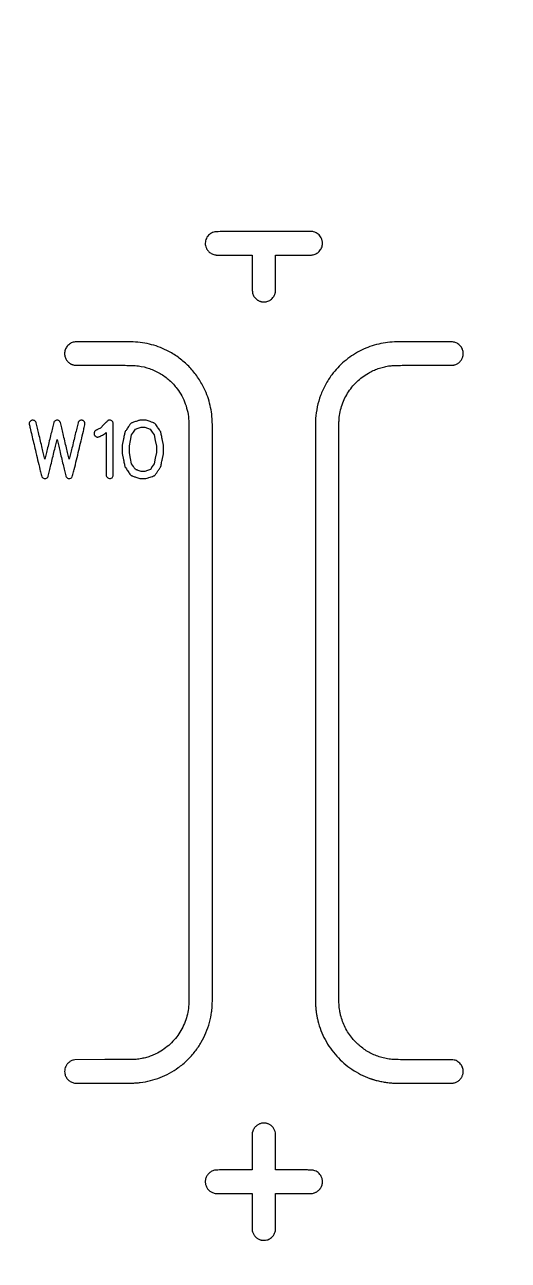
# Model space of a CAD drawing. Extents: x 949 to 24658, y 948 to 49051.
# Drawn here: x 7256 to 11312, y 27095 to 37456 of the extents above; entities that cross this region are included whole.
import ezdxf

# ---------------------------------------------------------------- set-up
doc = ezdxf.new("R2010")
doc.units = 0

msp = doc.modelspace()

# ---------------------------------------------------------------- linework, layer by layer
msp.add_lwpolyline([(24557.45501, 40846.15625, -0.000005), (24557.576589, 33590.111823, -0.000003), (24557.572356, 24977, -0.000002), (24557.441941, 13479.946311, -0.000011), (24557.197838, 7129.844974)], format="xyb")
for points in [[(8850.894345, 35719.447842, 0.107145), (8812.890415, 35703.687328, 0.105258), (8784.538479, 35673.52422, 0.10545), (8770.963606, 35634.477803, 0.107908), (8774.670684, 35593.63549, 0.028878), (8779.201345, 35581.716043, 0.034117), (8784.868076, 35571.071178, 0.034136), (8791.926878, 35561.300623, 0.028965), (8800.624255, 35551.998228, 0.036622), (8813.41754, 35541.485142, 0.043825), (8826.892282, 35533.643039, 0.043649), (8841.574369, 35528.246484, 0.035849), (8857.973766, 35525.036003, 0.028197), (8865.356749, 35524.553371, 0.000578), (8902.468335, 35524.26598, 0.001167), (8950.339741, 35524.062312, 0.00048), (9015.223766, 35524), (9164, 35524), (9164, 35370.565376, 0.000314), (9164.069616, 35259.702592, 0.007026), (9164.561078, 35227.600294, 0.025398), (9165.950176, 35210.305271, 0.049699), (9169.101446, 35196.861486, 0.042489), (9174.952992, 35183.561857, 0.035809), (9183.269769, 35170.615143, 0.035648), (9193.396144, 35158.925348, 0.040991), (9204.648482, 35149.375521, 0.029274), (9211.676886, 35144.936991, 0.017474), (9220.497262, 35140.458833, 0.017389), (9229.719636, 35136.558873, 0.026407), (9238, 35133.883632, 0.041794), (9248.553346, 35132.005138, 0.023067), (9261.648893, 35131.39589, 0.02305), (9274.790556, 35131.99723, 0.040506), (9285.5, 35133.866307, 0.045953), (9302.479746, 35139.979787, 0.043216), (9318.432163, 35149.194537, 0.043777), (9332.364273, 35160.874533, 0.050309), (9343.342276, 35174.310087, 0.023292), (9347.269927, 35180.892756, 0.015455), (9351.179264, 35188.773724, 0.015367), (9354.631281, 35196.964943, 0.021427), (9357.172418, 35204.5), (9359.493808, 35212.5), (9359.765213, 35368.25), (9360.036619, 35524), (9508.794544, 35524, 0.00048), (9573.670247, 35524.062313, 0.001167), (9621.536099, 35524.265982, 0.000578), (9658.643399, 35524.553377, 0.028196), (9666.026234, 35525.036003, 0.03979), (9683.291917, 35528.557398, 0.044909), (9699.063839, 35534.68363, 0.045293), (9713.375316, 35543.473256, 0.041752), (9726.297368, 35554.915825, 0.045668), (9738.012736, 35569.663245, 0.04994), (9746.456663, 35585.872728, 0.049679), (9751.551135, 35603.511396, 0.044362), (9753.326592, 35622.5, 0.025601), (9752.750216, 35634.8528, 0.034484), (9750.892763, 35645.888082, 0.034306), (9747.526556, 35656.607355, 0.024951), (9742.397173, 35668.00893, 0.052482), (9731.231844, 35685.143518, 0.054138), (9716.847299, 35699.380444, 0.052816), (9699.402451, 35710.476959, 0.045796), (9679.175433, 35718.309983), (9671.5, 35720.5), (9265, 35720.664526, 0.000107), (9042.203448, 35720.706912, 0.000728), (8932.103153, 35720.543836, 0.000351), (8859.926425, 35720.28109, 0.043854)], [(7679, 34795.985071, 0.041653), (7661.971159, 34792.869252, 0.047143), (7646.419916, 34787.043292, 0.046429), (7632.040417, 34778.316847, 0.038375), (7618.5, 34766.561283, 0.042001), (7606.838895, 34752.580372, 0.048668), (7598.320494, 34737.492151, 0.048659), (7592.878038, 34721.039464, 0.041959), (7590.366168, 34703, 0.073413), (7592.942073, 34675.10435, 0.071717), (7603.463916, 34648.900562, 0.071639), (7620.972484, 34626.712366, 0.072987), (7643.928751, 34610.531009, 0.011577), (7648.544757, 34608.328917, 0.014387), (7652.937929, 34606.506631, 0.012343), (7657.934359, 34604.740665, 0.005732), (7664.5, 34602.683801), (7671.5, 34600.578669), (7922.5, 34599.971857, -0.00019), (8097.640366, 34599.481993, -0.003607), (8152.376258, 34598.913285, -0.011881), (8183.250572, 34597.6355, -0.018996), (8209.5, 34594.919284, -0.048859), (8303.440292, 34572.056263, -0.049229), (8390.906422, 34531.437968, -0.049255), (8468.703733, 34474.528214, -0.049015), (8534.008675, 34403.415581, -0.037227), (8573.153633, 34342.408549, -0.036991), (8602.913355, 34276.144443, -0.036877), (8622.657741, 34206.015952, -0.036491), (8631.973874, 34133.5, -0.013704), (8633.001146, 34096.037473, -0.000002), (8633.015078, 31685.291206, -0.000001), (8633.014056, 29272.202524, -0.015714), (8631.985945, 29239.5, -0.065402), (8606.811852, 29111.009353, -0.066675), (8549.383542, 28994.28948, -0.066811), (8463.388891, 28896.993541, -0.066126), (8354.5, 28825.420339, -0.020441), (8316.136819, 28808.812279, -0.022721), (8277.860739, 28796.032435, -0.021599), (8236.925383, 28786.291153, -0.015505), (8190.5, 28778.826553, -0.030038), (8181.529811, 28778.212421, -0.000398), (8125.764034, 28777.794059, -0.000852), (8048.948694, 28777.409907, -0.000237), (7928.5, 28777.069812), (7675.5, 28776.475202), (7666, 28773.853196, 0.023939), (7651.975368, 28769.249662, 0.036313), (7640.354316, 28763.812337, 0.037914), (7630.010712, 28756.946288, 0.029538), (7619.869615, 28748.036362, 0.054416), (7605.670047, 28730.554062, 0.057463), (7595.880366, 28710.726448, 0.058065), (7590.931781, 28689.382776, 0.057709), (7591.007817, 28667.427668, 0.072958), (7598.860671, 28638.42372, 0.077677), (7614.612762, 28613.581866, 0.077136), (7637.302432, 28594.59926, 0.070543), (7665.36752, 28582.672136), (7673.5, 28580.5), (7927, 28580.5, 0.000196), (8105.376302, 28580.570069, 0.003644), (8161.759212, 28581.02534, 0.011651), (8194.670316, 28582.29843, 0.014724), (8225, 28585.078609, 0.031771), (8309.689227, 28600.872703, 0.031366), (8392.069164, 28627.316498, 0.031304), (8470.649577, 28663.918369, 0.031356), (8544, 28710.026487, 0.019143), (8582.364738, 28739.934411, 0.017278), (8619.7076, 28773.690498, 0.017261), (8654.671008, 28809.984167, 0.01899), (8685.902457, 28847.5, 0.032462), (8736.193826, 28922.390697, 0.03262), (8776.27797, 29003.04291, 0.032632), (8805.518812, 29088.192691, 0.032544), (8823.463824, 29176.5, 0.00688), (8825.273232, 29191.299561, 0.005641), (8826.810072, 29207.156626, 0.005395), (8828.053679, 29223.808574, 0.004923), (8828.981318, 29241, 0.011014), (8830.008548, 29287.611194, 0.000002), (8830.018388, 31685.654153, 0.000002), (8830.007754, 34082.554673, 0.010483), (8828.981018, 34131.5, 0.025089), (8821.838233, 34208.829362, 0.0282), (8807.09924, 34282.042821, 0.028376), (8784.317102, 34352.730274, 0.026041), (8753.110525, 34422.5, 0.038215), (8698.708403, 34511.421103, 0.038048), (8631.334744, 34591.166018, 0.038035), (8552.630721, 34659.805591, 0.038129), (8464.5, 34715.667845, 0.027734), (8393.601588, 34748.464197, 0.028876), (8320.446673, 34772.713293, 0.0287), (8244.560753, 34788.488135, 0.026689), (8165.5, 34795.958272, 0.010023), (8126.740817, 34796.764405, 0.000174), (7915.973063, 34796.849336, 0.000075), (7696.203654, 34796.82837, 0.024372)], [(10356.77904, 34795.822921, 0.056807), (10206.473971, 34773.442781, 0.055529), (10063.830421, 34717.747097, 0.055409), (9936.666244, 34631.883622, 0.056075), (9832.032741, 34520.5, 0.035626), (9778.266564, 34436.784417, 0.03639), (9737.359078, 34346.862074, 0.036311), (9709.850246, 34251.770631, 0.035143), (9696.008416, 34152.652863, 0.017124), (9694.953095, 34121.852657, 0.000001), (9694.948076, 31689.477404, 0.000001), (9694.956438, 29257.107612, 0.017118), (9696.0118, 29226.29633, 0.009828), (9698.886129, 29193.765432, 0.011258), (9702.941351, 29162.819525, 0.01149), (9708.298134, 29132.662073, 0.011175), (9715.078443, 29102.5, 0.061547), (9775.589619, 28944.810535, 0.061489), (9872.67886, 28806.537188, 0.061532), (10000.409434, 28696.104652, 0.06179), (10151, 28620.259668, 0.000794), (10158.616552, 28617.552094, 0.001147), (10165.359375, 28615.184553, 0.000586), (10171.086296, 28613.195986, 0.018864), (10172.5, 28612.765931, -0.008044), (10173.811789, 28612.39769, -0.000575), (10177.4375, 28611.312132, -0.000809), (10181.758003, 28610.005506, -0.000611), (10186.5, 28608.556698, 0.016676), (10222.543972, 28598.798503, 0.013823), (10261.480809, 28590.767756, 0.013559), (10301.669983, 28584.749735, 0.014231), (10341.482934, 28581.033946, 0.014795), (10355.082608, 28580.557586, 0.000377), (10416.51718, 28580.270558, 0.000697), (10495.795589, 28580.070368, 0.000296), (10601.982934, 28580.013137, 0.000126), (10756.811006, 28580.060599, 0.001707), (10813.432894, 28580.285628, 0.002905), (10844.903295, 28580.701045, 0.046165), (10855.512979, 28581.886531, 0.033177), (10868.391243, 28585.448868, 0.034561), (10880.503825, 28590.645701, 0.034678), (10891.747931, 28597.442623, 0.03389), (10902.03659, 28605.776173, 0.019153), (10908.999496, 28612.759286, 0.026989), (10914.605971, 28619.528994, 0.027101), (10919.433601, 28626.84108, 0.01955), (10924.036495, 28635.465482, 0.020588), (10928.76847, 28646.353342, 0.037949), (10931.555348, 28655.592761, 0.036596), (10932.972349, 28665.369738, 0.017747), (10933.418142, 28678, 0.012359), (10933.138637, 28689.210981, 0.029429), (10932.236573, 28697.493501, 0.032794), (10930.441607, 28705.061041, 0.01921), (10927.362352, 28713.853432, 0.053786), (10918.36883, 28731.012823, 0.046413), (10905.520387, 28746.804762, 0.046792), (10890.106743, 28759.828025, 0.057197), (10873.5, 28768.766018, 0.059576), (10857.31318, 28773.080197, 0.028556), (10835.851193, 28774.895079, 0.005967), (10793.764174, 28775.540428, 0.000152), (10603.5, 28776.129555, -0.000205), (10507.398079, 28776.437327, -0.000334), (10425.909375, 28776.786107, -0.000029), (10352.847542, 28777.151922, -0.038144), (10350, 28777.383985, 0.011059), (10347.954848, 28777.662708, 0.001833), (10344.003125, 28778.097832, 0.002011), (10339.350905, 28778.573914, 0.001778), (10334.5, 28779.033203, -0.014446), (10311.788272, 28781.76562, -0.011927), (10287.763007, 28785.951012, -0.011832), (10263.732307, 28791.324565, -0.013454), (10241, 28797.62967, -0.023034), (10194.976709, 28814.0927, -0.025195), (10152.05786, 28834.296251, -0.025011), (10111.113029, 28858.859628, -0.022044), (10071, 28888.380894, -0.019428), (10056.773444, 28900.792824, -0.006587), (10037.042538, 28919.902648, -0.006633), (10017.749586, 28939.603135, -0.018358), (10004.883779, 28954.126006, -0.026956), (9971.633704, 28999.314217, -0.028486), (9944.099674, 29047.01501, -0.028588), (9922.249398, 29097.372594, -0.027572), (9905.984035, 29150.5, -0.011642), (9900.104408, 29176.956453, -0.015695), (9896.100182, 29201.150977, -0.015118), (9893.521655, 29226.245287, -0.009686), (9891.975898, 29255.5, -0.008355), (9891.018829, 29312.776212, -0.000002), (9891.032349, 31700.741806, -0.000001), (9891.064256, 34100.217289, -0.014238), (9892.026985, 34134, -0.061213), (9913.914596, 34254.805105, -0.062627), (9964.324699, 34365.715502, -0.062658), (10040.597337, 34460.646904, -0.061379), (10138.5, 34534.487506, -0.024238), (10178.033774, 34554.825076, -0.022602), (10220.270339, 34571.766733, -0.02246), (10264.146513, 34584.924812, -0.02315), (10308.587149, 34593.940479, -0.018283), (10337.05327, 34597.29497, -0.015052), (10367.601244, 34598.84319, -0.004341), (10420.602444, 34599.471583, -0.000197), (10602.5, 34599.977455, 0.000134), (10755.474019, 34600.383829, 0.001537), (10815.732264, 34600.745353, 0.001683), (10850.945114, 34601.183414, 0.062395), (10858.870971, 34602.303842, 0.027976), (10871.010075, 34606.340074, 0.030288), (10882.294286, 34611.617955, 0.03089), (10892.655111, 34618.110927, 0.031755), (10902.03659, 34625.776173, 0.019153), (10908.999496, 34632.759286, 0.026989), (10914.605971, 34639.528994, 0.027101), (10919.433601, 34646.84108, 0.01955), (10924.036495, 34655.465482, 0.020588), (10928.76847, 34666.353342, 0.037949), (10931.555348, 34675.592761, 0.036596), (10932.972349, 34685.369738, 0.017747), (10933.418142, 34698, 0.012359), (10933.138637, 34709.210981, 0.029429), (10932.236573, 34717.493501, 0.032794), (10930.441607, 34725.061041, 0.01921), (10927.362352, 34733.853432, 0.053786), (10918.36883, 34751.012823, 0.046413), (10905.520387, 34766.804762, 0.046792), (10890.106743, 34779.828025, 0.057197), (10873.5, 34788.766018, 0.024635), (10861.407146, 34792.911097, 0.049393), (10851.486939, 34794.739391, 0.018756), (10836.796505, 34795.416256, 0.001022), (10790.5, 34795.716817, 0.00065), (10668.301458, 34796.101513, 0.000401), (10524.527522, 34796.251937, 0.00013), (10381.460051, 34796.24986, 0.008512)], [(7316.734467, 34138.966167, 0.07546), (7308.145578, 34135.37921, 0.074233), (7300.953392, 34129.389374, 0.07488), (7295.872717, 34121.612284, 0.078983), (7293.425697, 34112.824012, 0.083599), (7293.760864, 34106.492371, 0.001347), (7301.670784, 34071.513035, 0.001771), (7314.825752, 34014.9804, 0.000204), (7344.893094, 33888.041749, 0.00023), (7383.415189, 33726.03569, 0.00682), (7393.755768, 33685.120223, 0.025404), (7400.171047, 33665.228893, 0.140009), (7406.837866, 33656.293152, 0.112095), (7418.651295, 33650.899017, 0.108914), (7431.767584, 33651.055012, 0.108824), (7443.610981, 33656.712751, 0.111747), (7451.846749, 33666.777804, 0.056132), (7452.976201, 33669.861834, 0.000144), (7463.851339, 33714.568332, 0.000904), (7476.015702, 33765.035255, 0.000564), (7490.102889, 33824.242049, -0.000288), (7504.095224, 33883.194381, -0.00048), (7515.955224, 33932.823349, -0.00001), (7526.746745, 33977.786397, -0.344919), (7527, 33977.987428, -0.348652), (7527.253238, 33977.789143, -0.00001), (7537.902995, 33933.414574, -0.000488), (7549.607186, 33884.431631, -0.000293), (7563.414449, 33826.245379, 0.000374), (7577.314575, 33767.710249, 0.000593), (7589.320572, 33717.583147, 0.000122), (7599.951695, 33673.475031, 0.027859), (7601.172449, 33669.420653, 0.121713), (7608.715005, 33658.165339, 0.115539), (7620.769635, 33651.452401, 0.114727), (7634.622294, 33650.764821, 0.118737), (7647.162134, 33656.293152, 0.139688), (7653.829585, 33665.218, 0.025121), (7660.299481, 33685.154064, 0.006796), (7670.758912, 33726.119234, 0.000231), (7709.567063, 33887.546831, 0.000218), (7747.879822, 34047.546425, 0.006075), (7757.355003, 34089.437457, 0.02107), (7760.946318, 34110.592367, 0.131196), (7759.480865, 34121.391554, 0.062718), (7756.970789, 34125.764833, 0.03545), (7752.947407, 34130.378216, 0.035283), (7748.260945, 34134.424307, 0.057012), (7743.713764, 34137.074907, 0.057311), (7737.891602, 34138.871838, 0.04751), (7731.427336, 34139.454645, 0.048049), (7725.052866, 34138.808249, 0.062763), (7719.5, 34136.953016, 0.049366), (7714.646499, 34134.000917, 0.042701), (7710.203744, 34130.021343, 0.04356), (7706.594229, 34125.445845, 0.058211), (7704.226355, 34120.720979, 0.027296), (7702.967812, 34116.559778, 0.000125), (7692.19468, 34072.320789, 0.000595), (7680.019833, 34022.010581, 0.000376), (7665.929401, 33963.285963, -0.000471), (7651.924986, 33904.968652, -0.00079), (7640.033582, 33855.994548, -0.000031), (7629.244052, 33811.874296, -0.603704), (7628.890179, 33811.785963, -0.124057), (7628.537966, 33812.458747, -0.000017), (7617.799002, 33857.234002, -0.00045), (7605.963846, 33906.783703, -0.000272), (7592.028748, 33965.5, 0.000467), (7578.014378, 34024.447703, 0.000748), (7565.924372, 34074.757509, 0.000128), (7555.148931, 34119.25406, 0.04296), (7554.029881, 34122.589391, 0.057551), (7551.649518, 34126.703222, 0.042248), (7548.15546, 34130.655214, 0.040475), (7543.860007, 34134.139233, 0.041277), (7539.086482, 34136.860068, 0.101456), (7528.172262, 34139.453933, 0.094527), (7516.819496, 34137.652315, 0.094681), (7506.941983, 34131.802727, 0.102191), (7500.231611, 34122.8583, 0.050187), (7498.970898, 34119.290706, 0.000172), (7488.11921, 34074.763063, 0.00094), (7475.942732, 34024.311963, 0.000589), (7461.878955, 33965.25, -0.000313), (7447.920672, 33906.487104, -0.000522), (7436.083049, 33857.019331, -0.000011), (7425.311964, 33812.219445, -0.350467), (7425.038977, 33812.007297, -0.342942), (7424.766048, 33812.225436, -0.000011), (7414.110062, 33856.586869, -0.000523), (7402.398973, 33905.571378, -0.000314), (7388.591023, 33963.757297, 0.000389), (7374.688875, 34022.301181, 0.000615), (7362.671591, 34072.459243, 0.00013), (7352.036326, 34116.558691, 0.02812), (7350.780032, 34120.720979, 0.099781), (7345.501523, 34129.364103, 0.083109), (7336.968168, 34135.956762, 0.083364), (7326.779284, 34139.396862, 0.101407)], [(7960.792332, 34138.652835, 0.025558), (7958.703859, 34137.949351, 0.015542), (7956.311118, 34136.917657, 0.015559), (7953.995809, 34135.743632, 0.026408), (7952.147903, 34134.602497, 0.041503), (7949.570113, 34132.479406, 0.001663), (7940.891241, 34123.974813, 0.002915), (7930.696632, 34113.800304, 0.002058), (7919.35557, 34102.254205), (7890.5, 34072.63409), (7871, 34063.218246, 0.005106), (7863.238443, 34059.372242, 0.006193), (7856.044635, 34055.602756, 0.005297), (7850.073478, 34052.296875, 0.04205), (7847.471097, 34050.515423, 0.080359), (7841.883702, 34044.222634, 0.072839), (7838.333309, 34036.278652, 0.070783), (7837.145291, 34027.43555, 0.06889), (7838.449533, 34018.525606, 0.02844), (7839.579578, 34015.328719, 0.043369), (7840.946515, 34012.724232, 0.037779), (7842.882847, 34010.153316, 0.016089), (7845.83205, 34007.00795, 0.040493), (7851.150643, 34002.487496, 0.065141), (7856.382805, 33999.673726, 0.066006), (7862.111942, 33998.32324, 0.042802), (7868.928043, 33998.226964, 0.043767), (7873.581583, 33998.972728, 0.033606), (7878.480626, 34000.561339, 0.016208), (7885.678497, 34003.716937, 0.002258), (7900.338015, 34010.800118, 0.002591), (7915.170602, 34018.145177, 0.017611), (7922.344409, 34022.06609, 0.032597), (7927.208278, 34025.397843, 0.025517), (7932.033117, 34029.602165), (7938.978758, 34036.307617), (7939.239379, 33853.903808), (7939.5, 33671.5), (7941.857799, 33667, 0.124223), (7952.191539, 33655.448363, 0.126791), (7966.690663, 33650.293769, 0.130488), (7981.553602, 33652.847689, 0.135439), (7992.947333, 33662.423452, 0.119929), (7996.928198, 33672.875014, 0.025113), (7998.40647, 33692.551115, 0.006297), (7998.892982, 33732.491776, 0.000194), (7998.761066, 33897.043979), (7998.5, 34116.5), (7996.191891, 34121.598821, 0.090633), (7990.181386, 34130.275024, 0.084004), (7981.343394, 34136.538779, 0.085012), (7971.036355, 34139.49516, 0.096174)], [(8221.5, 34139.370534, 0.022179), (8219.99859, 34138.945752, 0.000246), (8209.975319, 34135.617925, 0.000767), (8198.413793, 34131.753362, 0.000499), (8185.075556, 34127.257335, 0.002348), (8168.534933, 34121.576767, 0.007438), (8157.540218, 34117.558617, 0.008993), (8150.023622, 34114.528088, 0.061601), (8146.575556, 34112.534232, 0.065196), (8143.759441, 34109.762087, 0.007525), (8138.392394, 34102.672828, 0.007063), (8131.174716, 34092.537749, 0.002569), (8121.222106, 34077.976579, 0.001486), (8112.887238, 34065.567399, 0.002025), (8105.451042, 34054.32642, 0.001329), (8099.270265, 34044.845584, 0.023166), (8097.412973, 34041.666552, 0.059263), (8095.731283, 34037.252836, 0.006446), (8093.216766, 34026.645245, 0.005264), (8089.783829, 34010.485993, 0.001271), (8084.451571, 33983.666552), (8074.021406, 33930.5), (8074.009745, 33895), (8073.998085, 33859.5), (8084.036523, 33808, 0.000999), (8087.984729, 33787.957916, 0.001473), (8091.537909, 33770.379822, 0.000667), (8094.633009, 33755.398451, 0.028392), (8095.476626, 33752.250458, 0.065907), (8098.292039, 33746.425478, 0.001108), (8118.035136, 33716.556719, 0.001645), (8137.365007, 33687.660223, 0.040678), (8143.356308, 33680.162371, 0.066298), (8147.663956, 33676.65817, 0.038228), (8153.621396, 33673.601302, 0.016058), (8163.945597, 33669.649649, 0.00176), (8187.966259, 33661.424128), (8221.71475, 33650), (8246.954194, 33650), (8272.193638, 33650), (8283.846819, 33653.90514, 0.002127), (8296.991671, 33658.37244, 0.000689), (8316.400938, 33665.090875, 0.000325), (8336.291615, 33672.021153, 0.010043), (8341.197723, 33673.845462, 0.099651), (8345.967211, 33676.934501, 0.030344), (8351.777014, 33683.339008, 0.017363), (8359.900812, 33694.219298, 0.003524), (8373.49072, 33714.101278, 0.000999), (8381.809511, 33726.511106, 0.001457), (8389.086774, 33737.48332, 0.000708), (8395.23383, 33746.839139, 0.025665), (8396.532773, 33749.063377, 0.065726), (8397.433742, 33751.562695, 0.000965), (8400.750408, 33766.913239, 0.002621), (8404.476371, 33784.777891, 0.001725), (8408.584649, 33805.369494), (8418.994352, 33858.5), (8418.997176, 33894.876185), (8419, 33931.25237), (8408.986153, 33982.376185, 0.00104), (8405.045669, 34002.274046, 0.001532), (8401.495193, 34019.730682, 0.000699), (8398.401207, 34034.60272, 0.029283), (8397.547008, 34037.749542, 0.064467), (8394.857723, 34043.283316, 0.000974), (8375.11042, 34073.223199, 0.001437), (8355.77163, 34102.238354, 0.040499), (8350.141273, 34109.320048, 0.065102), (8345.851793, 34112.846634, 0.036833), (8339.887545, 34115.985479, 0.016628), (8329.76894, 34119.998408, 0.002124), (8307.711769, 34127.802364), (8274.5, 34139.394354), (8249, 34139.618028, 0.001786), (8239.083468, 34139.669589, 0.002657), (8230.403125, 34139.637593, 0.001153), (8222.988408, 34139.553764, 0.054493)], [(8285.91631, 34071.699199), (8309.33262, 34063.5), (8325.284623, 34039.890087), (8341.236626, 34016.280175), (8350.614182, 33968.390087), (8359.991737, 33920.5), (8359.96304, 33894.5), (8359.934342, 33868.5), (8350.642292, 33821.284285), (8341.350242, 33774.06857), (8325.425121, 33750.095337), (8309.5, 33726.122105), (8286, 33718.048857), (8262.5, 33709.975609), (8246.853099, 33709.987805), (8231.206198, 33710), (8208.094932, 33717.94603, -0.000757), (8199.180745, 33721.025966, -0.001197), (8191.548562, 33723.696378, -0.00026), (8184.850047, 33726.062038, -0.053442), (8184.220982, 33726.363426, -0.102651), (8183.718726, 33726.839038, -0.000374), (8179.054979, 33733.55028, -0.001955), (8173.799355, 33741.188903, -0.001224), (8167.705592, 33750.167395), (8151.952886, 33773.5), (8142.976443, 33819.241697), (8134, 33864.983393), (8134, 33894.816909), (8134, 33924.650425), (8142.925032, 33970.228189), (8151.850064, 34015.805954), (8167.80767, 34039.711872), (8183.765275, 34063.61779), (8207.632638, 34071.742533), (8231.5, 34079.867277), (8247, 34079.882838), (8262.5, 34079.898399)], [(9247, 28244.365242, 0.024222), (9236.450105, 28241.812626, 0.023875), (9226.144566, 28238.241583, 0.024255), (9216.392446, 28233.771298, 0.027206), (9207.499012, 28228.528056, 0.03004), (9200.769561, 28223.44228, 0.017072), (9193.240007, 28216.548158, 0.017083), (9186.224993, 28209.184002, 0.03109), (9181.101174, 28202.647051, 0.029734), (9177.353858, 28196.440538, 0.013712), (9173.194643, 28187.967331, 0.013727), (9169.423065, 28179.082374, 0.023908), (9166.858239, 28171.5), (9164.571889, 28163.5), (9164.261766, 28007.75), (9163.951643, 27852), (9013.725822, 27851.994105, 0.000313), (8931.56444, 27851.939526, 0.001956), (8889.546534, 27851.721, 0.002494), (8863.545492, 27851.354382, 0.033096), (8854, 27850.538618, 0.07335), (8826.234033, 27842.014734, 0.074016), (8802.206563, 27825.855353, 0.073921), (8783.902748, 27803.377654, 0.072868), (8772.818716, 27776.439945, 0.037783), (8771.034364, 27766.004079, 0.023243), (8770.444185, 27753.545988, 0.023256), (8771.012414, 27741.105118, 0.038256), (8772.77938, 27730.725681, 0.065615), (8782.69776, 27705.612027, 0.06875), (8798.665035, 27684.364845, 0.068344), (8819.887444, 27668.145062, 0.063642), (8845.206105, 27657.767721), (8853.5, 27655.544733), (9008.731809, 27655.251051), (9163.963618, 27654.957369), (9164.23903, 27498.228684), (9164.514442, 27341.5), (9166.801426, 27334, 0.057306), (9176.596166, 27311.492726, 0.059406), (9191.148611, 27292.094401, 0.060249), (9209.645222, 27276.886027, 0.062099), (9231.052519, 27266.709522, 0.022315), (9239.59307, 27264.29895, 0.026587), (9247.831187, 27262.822745, 0.025), (9256.589616, 27262.172034, 0.016309), (9266.727356, 27262.257652, 0.045157), (9285.46143, 27264.73191, 0.051569), (9302.589507, 27270.495762, 0.051204), (9318.274986, 27279.685626, 0.043487), (9332.723817, 27292.338083, 0.033376), (9341.733287, 27303.079356, 0.036493), (9348.940892, 27314.620277, 0.036586), (9354.379255, 27327.059067, 0.033886), (9358.111685, 27340.478316, 0.042372), (9359.245417, 27349.972918, 0.00564), (9359.707667, 27370.179122, 0.002659), (9359.937049, 27406.733542, 0.000218), (9359.986863, 27502.225748), (9360, 27654.951497), (9515.25, 27655.236199), (9670.5, 27655.520901), (9679, 27657.857842, 0.024865), (9687.394878, 27660.621425, 0.01695), (9696.646058, 27664.550663, 0.017088), (9705.428053, 27669.008406, 0.029544), (9712.351518, 27673.377609, 0.029574), (9718.777332, 27678.586203, 0.015689), (9726.125953, 27685.73564, 0.015653), (9732.913063, 27693.221865, 0.034228), (9737.513574, 27699.443284, 0.020987), (9741.568158, 27706.421999, 0.018749), (9745.189801, 27713.979776, 0.018544), (9748.27442, 27721.878982, 0.019302), (9750.720043, 27729.881115, 0.013765), (9752.049512, 27735.546882, 0.024177), (9752.790522, 27740.301484, 0.020161), (9753.144138, 27745.65584, 0.006748), (9753.239342, 27753.5, 0.02263), (9752.682347, 27765.441294, 0.032257), (9751.029687, 27775.924976, 0.032973), (9748.078335, 27785.933059, 0.025249), (9743.601505, 27796.428619, 0.05488), (9732.369788, 27814.212138, 0.052334), (9717.376431, 27829.442993, 0.052703), (9699.659189, 27841.136408, 0.057393), (9680.379004, 27848.468586, 0.045057), (9667.4481, 27850.538023, 0.011993), (9646.575579, 27851.470686, 0.004747), (9608.9649, 27851.890994, 0.000387), (9510.5, 27851.98027), (9360.5, 27852.000157), (9360.5, 28004.750078, 0.000335), (9360.44689, 28083.935908, 0.001709), (9360.23723, 28127.988949, 0.00133), (9359.920903, 28157.17835, 0.04609), (9359.197775, 28164, 0.054661), (9351.875929, 28187.10062, 0.060587), (9339.898482, 28207.210544, 0.061177), (9323.565499, 28223.707461, 0.057554), (9303.402615, 28236.158607, 0.021813), (9293.893289, 28240.118785, 0.034698), (9285.430329, 28242.567209, 0.032198), (9276.268535, 28243.932, 0.015857), (9264.5, 28244.542072, 0.003251), (9258.572547, 28244.622574, 0.004296), (9253.171875, 28244.614404, 0.003117), (9248.651254, 28244.540542, 0.041621)]]:
    msp.add_lwpolyline(points, format="xyb", close=True)

doc.saveas('drawing.dxf')
